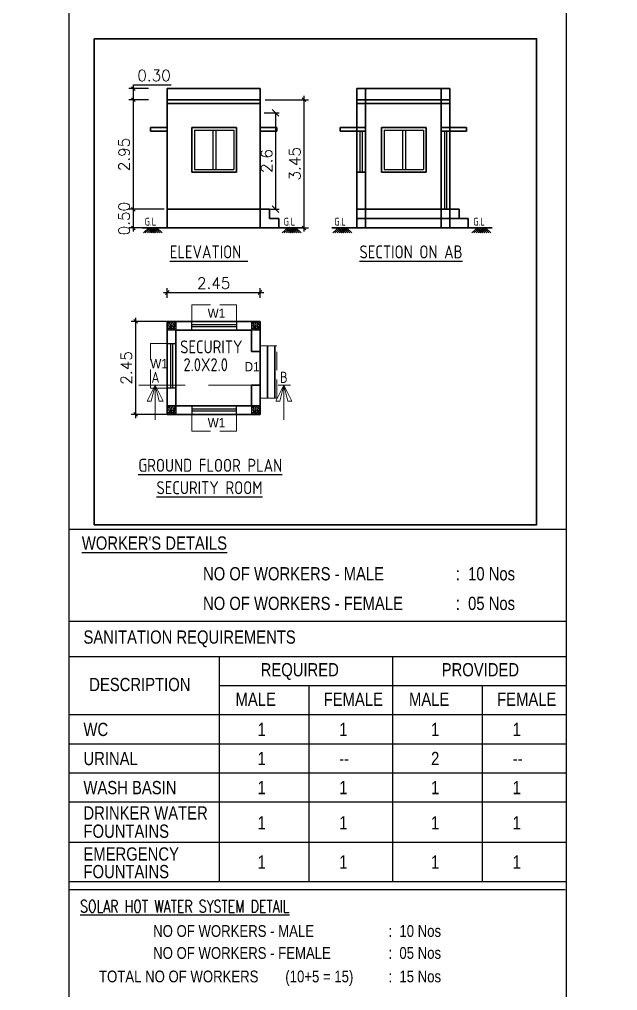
# Model space of a CAD drawing. Header units: metres. Extents: x -178271 to 51524, y -130823 to -18998.
# Drawn here: x -177553.14 to -177537.04, y -113979.71 to -113953.57 of the extents above; entities that cross this region are included whole.
import ezdxf

# ---------------------------------------------------------------- set-up
doc = ezdxf.new("R2010")
doc.units = ezdxf.units.M
doc.header["$MEASUREMENT"] = 0
doc.linetypes.add('HIDDEN', pattern=[0.375, 0.25, -0.125])
for name, color, linetype in [('concrete beam', 219, 'Continuous'), ('dim', 8, 'Continuous'), ('GUARD_ROOM', 2, 'Continuous'), ('LINE', 2, 'Continuous'), ('STEX', 1, 'Continuous'), ('Text', 4, 'Continuous'), ('txt', 2, 'Continuous'), ('WIN', 5, 'Continuous')]:
    doc.layers.add(name, color=color, linetype=linetype)
doc.layers.add('DOOR', color=252, linetype='Continuous', lineweight=15)
doc.layers.add('WALL', color=1, linetype='Continuous', lineweight=30)
doc.styles.add('1', font='arial.ttf')
doc.styles.add('2', font='isocp.shx', dxfattribs={"width": 0.75})
doc.styles.add('ROMANS', font='romans')
doc.styles.add('ROMANT', font='romant.shx')
doc.styles.add('RS', font='romans.shx')
doc.styles.add('style2', font='arial.ttf')
doc.dimstyles.new('my1', dxfattribs={"dimtxt": 0.3, "dimasz": 0.1, "dimexe": 0.12, "dimexo": 0.5, "dimgap": 0.1, "dimtad": 1, "dimtoh": 1, "dimzin": 3, "dimdsep": 46, "dimtxsty": 'RS', "dimblk": 'OBLIQUE', "dimcen": 0.09, "dimdle": 0.1, "dimclrd": 8, "dimclre": 8, "dimclrt": 4, "dimadec": 0, "dimazin": 0, "dimtfac": 1, "dimtofl": 0, "dimtmove": 0, "dimatfit": 3, "dimldrblk": 'OBLIQUE', "dimfxl": 0, "dimtolj": 1, "dimtzin": 0, "dimarcsym": 0})
doc.dimstyles.get("Standard").update_dxf_attribs({"dimtxt": 0.3, "dimasz": 0.18, "dimexe": 0.1, "dimexo": 0.22, "dimgap": 0.09, "dimtad": 1, "dimtoh": 1, "dimdec": 1, "dimzin": 0, "dimdsep": 46, "dimtxsty": 'ROMANS', "dimblk": 'OBLIQUE', "dimcen": 0.09, "dimclrd": 8, "dimclre": 8, "dimclrt": 6, "dimadec": 0, "dimazin": 0, "dimtfac": 1, "dimtdec": 1, "dimtofl": 0, "dimtmove": 0, "dimatfit": 3, "dimfxl": 0, "dimtolj": 1, "dimtzin": 0, "dimarcsym": 0})
pattern_1 = [(40, (-174923.953074, -115517.0636), (-0.0062752135, 0.0717260183), [0.0075, -0.0825]), (95, (-174923.95307, -115517.0636), (0.0752192134, -0.0138751334), [0.006, -0.066]), (349.5486, (-174923.9536, -115517.057624), (0.0689439542, 0.0578509382), [0.006374019, -0.0701142112]), (43.8158, (-174923.93307, -115517.0636), (-0.0165519014, 0.1067241049), [0.01125, -0.12375]), (353.3644, (-174923.93445, -115517.05471), (0.097411787, 0.0934662706), [0.0095610288, -0.1051713]), (98.8158, (-174923.93307, -115517.0636), (0.09741186, 0.0934661945), [0.009, -0.099]), (69, (-174923.938074, -115517.0536), (-0.0402618891, 0.0596907052), [0.0075, -0.0825]), (124, (-174923.93807, -115517.0536), (0.0725150045, 0.0243315332), [0.006, -0.066]), (18.5486, (-174923.94143, -115517.04863), (0.0322530497, 0.0840222629), [0.006374019, -0.0701142112]), (52.5, (-174923.953074, -115517.0636), (0.03328938538, 0.00121598553), [0, -0.0652, 0, -0.067, 0, -0.06625]), (82.5, (-174923.953074, -115517.0636), (0.0394411712, 0.02630695374), [0, -0.0382, 0, -0.0637, 0, -0.02525]), (122.5, (-174923.953074, -115517.0859), (-0.00225548717, 0.05338224362), [0, -0.025, 0, -0.078, 0, -0.1035]), (132.5, (-174923.953074, -115517.0959), (0.0100104982, 0.0583186169), [0, -0.0325, 0, -0.0518, 0, -0.0735])]
pattern_2 = [(40, (-174923.953074, -115519.3336), (-0.0062752135, 0.0717260183), [0.0075, -0.0825]), (95, (-174923.95307, -115519.3336), (0.0752192134, -0.0138751334), [0.006, -0.066]), (349.5486, (-174923.9536, -115519.327624), (0.0689439542, 0.0578509382), [0.006374019, -0.0701142112]), (43.8158, (-174923.93307, -115519.3336), (-0.0165519014, 0.1067241049), [0.01125, -0.12375]), (353.3644, (-174923.93445, -115519.32471), (0.097411787, 0.0934662706), [0.0095610288, -0.1051713]), (98.8158, (-174923.93307, -115519.3336), (0.09741186, 0.0934661945), [0.009, -0.099]), (69, (-174923.938074, -115519.3236), (-0.0402618891, 0.0596907052), [0.0075, -0.0825]), (124, (-174923.93807, -115519.3236), (0.0725150045, 0.0243315332), [0.006, -0.066]), (18.5486, (-174923.94143, -115519.31863), (0.0322530497, 0.0840222629), [0.006374019, -0.0701142112]), (52.5, (-174923.953074, -115519.3336), (0.03328938538, 0.00121598553), [0, -0.0652, 0, -0.067, 0, -0.06625]), (82.5, (-174923.953074, -115519.3336), (0.0394411712, 0.02630695374), [0, -0.0382, 0, -0.0637, 0, -0.02525]), (122.5, (-174923.953074, -115519.3559), (-0.00225548717, 0.05338224362), [0, -0.025, 0, -0.078, 0, -0.1035]), (132.5, (-174923.953074, -115519.3659), (0.0100104982, 0.0583186169), [0, -0.0325, 0, -0.0518, 0, -0.0735])]
pattern_3 = [(40, (-174921.683074, -115519.3336), (-0.0062752135, 0.0717260183), [0.0075, -0.0825]), (95, (-174921.68307, -115519.3336), (0.0752192134, -0.0138751334), [0.006, -0.066]), (349.5486, (-174921.6836, -115519.327624), (0.0689439542, 0.0578509382), [0.006374019, -0.0701142112]), (43.8158, (-174921.66307, -115519.3336), (-0.0165519014, 0.1067241049), [0.01125, -0.12375]), (353.3644, (-174921.66445, -115519.32471), (0.097411787, 0.0934662706), [0.0095610288, -0.1051713]), (98.8158, (-174921.66307, -115519.3336), (0.09741186, 0.0934661945), [0.009, -0.099]), (69, (-174921.668074, -115519.3236), (-0.0402618891, 0.0596907052), [0.0075, -0.0825]), (124, (-174921.66807, -115519.3236), (0.0725150045, 0.0243315332), [0.006, -0.066]), (18.5486, (-174921.67143, -115519.31863), (0.0322530497, 0.0840222629), [0.006374019, -0.0701142112]), (52.5, (-174921.683074, -115519.3336), (0.03328938538, 0.00121598553), [0, -0.0652, 0, -0.067, 0, -0.06625]), (82.5, (-174921.683074, -115519.3336), (0.0394411712, 0.02630695374), [0, -0.0382, 0, -0.0637, 0, -0.02525]), (122.5, (-174921.683074, -115519.3559), (-0.00225548717, 0.05338224362), [0, -0.025, 0, -0.078, 0, -0.1035]), (132.5, (-174921.683074, -115519.3659), (0.0100104982, 0.0583186169), [0, -0.0325, 0, -0.0518, 0, -0.0735])]
pattern_4 = [(40, (-174921.683074, -115517.0636), (-0.0062752135, 0.0717260183), [0.0075, -0.0825]), (95, (-174921.68307, -115517.0636), (0.0752192134, -0.0138751334), [0.006, -0.066]), (349.5486, (-174921.6836, -115517.057624), (0.0689439542, 0.0578509382), [0.006374019, -0.0701142112]), (43.8158, (-174921.66307, -115517.0636), (-0.0165519014, 0.1067241049), [0.01125, -0.12375]), (353.3644, (-174921.66445, -115517.05471), (0.097411787, 0.0934662706), [0.0095610288, -0.1051713]), (98.8158, (-174921.66307, -115517.0636), (0.09741186, 0.0934661945), [0.009, -0.099]), (69, (-174921.668074, -115517.0536), (-0.0402618891, 0.0596907052), [0.0075, -0.0825]), (124, (-174921.66807, -115517.0536), (0.0725150045, 0.0243315332), [0.006, -0.066]), (18.5486, (-174921.67143, -115517.04863), (0.0322530497, 0.0840222629), [0.006374019, -0.0701142112]), (52.5, (-174921.683074, -115517.0636), (0.03328938538, 0.00121598553), [0, -0.0652, 0, -0.067, 0, -0.06625]), (82.5, (-174921.683074, -115517.0636), (0.0394411712, 0.02630695374), [0, -0.0382, 0, -0.0637, 0, -0.02525]), (122.5, (-174921.683074, -115517.0859), (-0.00225548717, 0.05338224362), [0, -0.025, 0, -0.078, 0, -0.1035]), (132.5, (-174921.683074, -115517.0959), (0.0100104982, 0.0583186169), [0, -0.0325, 0, -0.0518, 0, -0.0735])]

# ---------------------------------------------------------------- blocks, each defined once
blk = doc.blocks.new('_Oblique')
at = {"color": 0, "linetype": 'ByBlock', "lineweight": -2}
blk.add_line((-0.5, -0.5), (0.5, 0.5), dxfattribs=at)
blk = doc.blocks.new('*D241')
at = {"layer": 'Defpoints', "color": 0}
for p in [(-177546.775, -113956.083), (-177546.775, -113958.683), (-177546.244, -113958.683)]:
    blk.add_point(p, dxfattribs=at)
at = {"layer": 'GUARD_ROOM', "color": 8, "lineweight": -2}
for p, q in [((-177546.555, -113956.083), (-177546.144, -113956.083)), ((-177546.244, -113956.083), (-177546.244, -113958.683)), ((-177546.555, -113958.683), (-177546.144, -113958.683))]:
    blk.add_line(p, q, dxfattribs=at)
at = {"layer": 'GUARD_ROOM', "color": 8, "lineweight": -2, "xscale": 0.18, "yscale": 0.18, "zscale": 0.18}
for p, rotation in [((-177546.244, -113956.083), 90), ((-177546.244, -113958.683), 270)]:
    blk.add_blockref('_Oblique', p, dxfattribs=dict(at, rotation=rotation))
at = {"layer": 'GUARD_ROOM', "color": 6, "insert": (-177546.484, -113957.383), "char_height": 0.3, "attachment_point": 5, "rotation": 90, "style": 'ROMANS'}
blk.add_mtext('\\A1;2.6', dxfattribs=at)
blk = doc.blocks.new('*D244')
at = {"layer": 'Defpoints', "color": 0, "linetype": 'Continuous'}
for p in [(-177546.66, -113960.922), (-177549.16, -113961.569), (-177546.66, -113961.569)]:
    blk.add_point(p, dxfattribs=at)
at = {"layer": 'dim', "color": 8, "linetype": 'Continuous', "lineweight": -2}
for p, q in [((-177549.26, -113960.922), (-177546.56, -113960.922)), ((-177549.16, -113961.069), (-177549.16, -113960.802)), ((-177546.66, -113961.069), (-177546.66, -113960.802))]:
    blk.add_line(p, q, dxfattribs=at)
at = {"layer": 'dim', "color": 8, "linetype": 'Continuous', "lineweight": -2, "xscale": 0.1, "yscale": 0.1, "zscale": 0.1, "rotation": 180}
blk.add_blockref('_Oblique', (-177549.16, -113960.922), dxfattribs=at)
at = {"layer": 'dim', "color": 8, "linetype": 'Continuous', "lineweight": -2, "xscale": 0.1, "yscale": 0.1, "zscale": 0.1}
blk.add_blockref('_Oblique', (-177546.66, -113960.922), dxfattribs=at)
at = {"layer": 'dim', "color": 4, "linetype": 'Continuous', "insert": (-177547.91, -113960.672), "char_height": 0.3, "attachment_point": 5, "style": 'RS'}
blk.add_mtext('\\A1;2.45', dxfattribs=at)
blk = doc.blocks.new('*D245')
at = {"layer": 'Defpoints', "color": 0, "linetype": 'Continuous'}
for p in [(-177548.677, -113961.701), (-177550.009, -113964.201), (-177548.677, -113964.201)]:
    blk.add_point(p, dxfattribs=at)
at = {"layer": 'dim', "color": 8, "linetype": 'Continuous', "lineweight": -2}
for p, q in [((-177549.177, -113961.701), (-177550.129, -113961.701)), ((-177550.009, -113961.601), (-177550.009, -113964.301)), ((-177549.177, -113964.201), (-177550.129, -113964.201))]:
    blk.add_line(p, q, dxfattribs=at)
at = {"layer": 'dim', "color": 8, "linetype": 'Continuous', "lineweight": -2, "xscale": 0.1, "yscale": 0.1, "zscale": 0.1}
for p, rotation in [((-177550.009, -113961.701), 90), ((-177550.009, -113964.201), 270)]:
    blk.add_blockref('_Oblique', p, dxfattribs=dict(at, rotation=rotation))
at = {"layer": 'dim', "color": 4, "linetype": 'Continuous', "insert": (-177550.259, -113962.951), "char_height": 0.3, "attachment_point": 5, "rotation": 90, "style": 'RS'}
blk.add_mtext('\\A1;2.45', dxfattribs=at)
blk = doc.blocks.new('*D246')
at = {"layer": 'Defpoints', "color": 0, "linetype": 'Continuous'}
for p in [(-177550.071, -113958.683), (-177548.738, -113958.683), (-177548.738, -113959.183)]:
    blk.add_point(p, dxfattribs=at)
at = {"layer": 'dim', "color": 8, "linetype": 'Continuous', "lineweight": -2}
for p, q in [((-177549.238, -113958.683), (-177550.191, -113958.683)), ((-177550.071, -113959.283), (-177550.071, -113958.583)), ((-177549.238, -113959.183), (-177550.191, -113959.183))]:
    blk.add_line(p, q, dxfattribs=at)
at = {"layer": 'dim', "color": 8, "linetype": 'Continuous', "lineweight": -2, "xscale": 0.1, "yscale": 0.1, "zscale": 0.1}
for p, rotation in [((-177550.071, -113958.683), 90), ((-177550.071, -113959.183), 270)]:
    blk.add_blockref('_Oblique', p, dxfattribs=dict(at, rotation=rotation))
at = {"layer": 'dim', "color": 4, "linetype": 'Continuous', "insert": (-177550.321, -113958.933), "char_height": 0.3, "attachment_point": 5, "rotation": 90, "style": 'RS'}
blk.add_mtext('\\A1;0.50', dxfattribs=at)
blk = doc.blocks.new('*D287')
at = {"layer": 'Defpoints', "color": 0, "linetype": 'Continuous'}
for p in [(-177550.071, -113955.733), (-177549.16, -113955.733), (-177549.16, -113958.683)]:
    blk.add_point(p, dxfattribs=at)
at = {"layer": 'dim', "color": 8, "linetype": 'Continuous', "lineweight": -2}
for p, q in [((-177549.66, -113955.733), (-177550.191, -113955.733)), ((-177550.071, -113958.783), (-177550.071, -113955.633)), ((-177549.66, -113958.683), (-177550.191, -113958.683))]:
    blk.add_line(p, q, dxfattribs=at)
at = {"layer": 'dim', "color": 8, "linetype": 'Continuous', "lineweight": -2, "xscale": 0.1, "yscale": 0.1, "zscale": 0.1}
for p, rotation in [((-177550.071, -113955.733), 90), ((-177550.071, -113958.683), 270)]:
    blk.add_blockref('_Oblique', p, dxfattribs=dict(at, rotation=rotation))
at = {"layer": 'dim', "color": 4, "linetype": 'Continuous', "insert": (-177550.321, -113957.208), "char_height": 0.3, "attachment_point": 5, "rotation": 90, "style": 'RS'}
blk.add_mtext('\\A1;2.95', dxfattribs=at)
blk = doc.blocks.new('*D288')
at = {"layer": 'Defpoints', "color": 0, "linetype": 'Continuous'}
for p in [(-177550.071, -113955.433), (-177549.16, -113955.433), (-177549.16, -113955.733)]:
    blk.add_point(p, dxfattribs=at)
at = {"layer": 'dim', "color": 8, "linetype": 'Continuous', "lineweight": -2}
for p, q in [((-177549.66, -113955.433), (-177550.191, -113955.433)), ((-177550.071, -113955.433), (-177550.071, -113955.333)), ((-177550.071, -113955.333), (-177549.057, -113955.333)), ((-177550.071, -113955.833), (-177550.071, -113955.433)), ((-177549.66, -113955.733), (-177550.191, -113955.733))]:
    blk.add_line(p, q, dxfattribs=at)
at = {"layer": 'dim', "color": 8, "linetype": 'Continuous', "lineweight": -2, "xscale": 0.1, "yscale": 0.1, "zscale": 0.1}
for p, rotation in [((-177550.071, -113955.433), 90), ((-177550.071, -113955.733), 270)]:
    blk.add_blockref('_Oblique', p, dxfattribs=dict(at, rotation=rotation))
at = {"layer": 'dim', "color": 4, "linetype": 'Continuous', "insert": (-177549.514, -113955.083), "char_height": 0.3, "attachment_point": 5, "style": 'RS'}
blk.add_mtext('\\A1;0.30', dxfattribs=at)
blk = doc.blocks.new('*D247')
at = {"layer": 'Defpoints', "color": 0, "linetype": 'Continuous'}
for p in [(-177547.021, -113955.733), (-177545.475, -113955.733), (-177547.021, -113959.183)]:
    blk.add_point(p, dxfattribs=at)
at = {"layer": 'dim', "color": 8, "linetype": 'Continuous', "lineweight": -2}
for p, q in [((-177546.521, -113955.733), (-177545.355, -113955.733)), ((-177545.475, -113959.283), (-177545.475, -113955.633)), ((-177546.521, -113959.183), (-177545.355, -113959.183))]:
    blk.add_line(p, q, dxfattribs=at)
at = {"layer": 'dim', "color": 8, "linetype": 'Continuous', "lineweight": -2, "xscale": 0.1, "yscale": 0.1, "zscale": 0.1}
for p, rotation in [((-177545.475, -113955.733), 90), ((-177545.475, -113959.183), 270)]:
    blk.add_blockref('_Oblique', p, dxfattribs=dict(at, rotation=rotation))
at = {"layer": 'dim', "color": 4, "linetype": 'Continuous', "insert": (-177545.725, -113957.458), "char_height": 0.3, "attachment_point": 5, "rotation": 90, "style": 'RS'}
blk.add_mtext('\\A1;3.45', dxfattribs=at)

msp = doc.modelspace()

# ---------------------------------------------------------------- hatches: boundary and pattern name
at = {"layer": 'concrete beam'}
h = msp.add_hatch(dxfattribs=at)
h.set_pattern_fill('AR-CONC', color=256, scale=0.01, angle=-90, style=0)
h.set_pattern_definition(pattern_1)
h.paths.add_polyline_path([(-177548.93, -113961.701), (-177548.93, -113961.931), (-177549.16, -113961.931), (-177549.16, -113961.701)])
h = msp.add_hatch(dxfattribs=at)
h.set_pattern_fill('AR-CONC', color=256, scale=0.01, angle=-90, style=0)
h.set_pattern_definition(pattern_1)
h.paths.add_polyline_path([(-177548.93, -113961.701), (-177548.93, -113961.931), (-177549.16, -113961.931), (-177549.16, -113961.701)])
h = msp.add_hatch(dxfattribs=at)
h.set_pattern_fill('AR-CONC', color=256, scale=0.01, angle=-90, style=0)
h.set_pattern_definition(pattern_4)
h.paths.add_polyline_path([(-177546.66, -113961.701), (-177546.66, -113961.931), (-177546.89, -113961.931), (-177546.89, -113961.701)])
h = msp.add_hatch(dxfattribs=at)
h.set_pattern_fill('AR-CONC', color=256, scale=0.01, angle=-90, style=0)
h.set_pattern_definition(pattern_4)
h.paths.add_polyline_path([(-177546.66, -113961.701), (-177546.66, -113961.931), (-177546.89, -113961.931), (-177546.89, -113961.701)])
h = msp.add_hatch(dxfattribs=at)
h.set_pattern_fill('AR-CONC', color=256, scale=0.01, angle=-90, style=0)
h.set_pattern_definition(pattern_2)
h.paths.add_polyline_path([(-177548.93, -113963.971), (-177548.93, -113964.201), (-177549.16, -113964.201), (-177549.16, -113963.971)])
h = msp.add_hatch(dxfattribs=at)
h.set_pattern_fill('AR-CONC', color=256, scale=0.01, angle=-90, style=0)
h.set_pattern_definition(pattern_2)
h.paths.add_polyline_path([(-177548.93, -113963.971), (-177548.93, -113964.201), (-177549.16, -113964.201), (-177549.16, -113963.971)])
h = msp.add_hatch(dxfattribs=at)
h.set_pattern_fill('AR-CONC', color=256, scale=0.01, angle=-90, style=0)
h.set_pattern_definition(pattern_3)
h.paths.add_polyline_path([(-177546.66, -113963.971), (-177546.66, -113964.201), (-177546.89, -113964.201), (-177546.89, -113963.971)])
h = msp.add_hatch(dxfattribs=at)
h.set_pattern_fill('AR-CONC', color=256, scale=0.01, angle=-90, style=0)
h.set_pattern_definition(pattern_3)
h.paths.add_polyline_path([(-177546.66, -113963.971), (-177546.66, -113964.201), (-177546.89, -113964.201), (-177546.89, -113963.971)])

# ---------------------------------------------------------------- linework, layer by layer
msp.add_line((-177551.796, -114008.956), (-177551.796, -113933.905))
for p, q in [((-177548.93, -113961.701), (-177549.16, -113961.701)), ((-177549.16, -113961.701), (-177549.16, -113961.931)), ((-177548.93, -113961.701), (-177549.16, -113961.701)), ((-177549.16, -113961.701), (-177549.16, -113961.931)), ((-177548.93, -113961.701), (-177548.93, -113961.931)), ((-177548.93, -113961.701), (-177548.93, -113961.931)), ((-177546.66, -113961.701), (-177546.89, -113961.701)), ((-177546.89, -113961.701), (-177546.89, -113961.931)), ((-177546.66, -113961.701), (-177546.89, -113961.701)), ((-177546.89, -113961.701), (-177546.89, -113961.931)), ((-177546.66, -113961.701), (-177546.66, -113961.931)), ((-177546.66, -113961.701), (-177546.66, -113961.931)), ((-177548.93, -113961.931), (-177549.16, -113961.931)), ((-177548.93, -113961.931), (-177549.16, -113961.931)), ((-177546.66, -113961.931), (-177546.89, -113961.931)), ((-177546.66, -113961.931), (-177546.89, -113961.931)), ((-177548.93, -113963.971), (-177549.16, -113963.971)), ((-177549.16, -113963.971), (-177549.16, -113964.201)), ((-177548.93, -113963.971), (-177549.16, -113963.971)), ((-177549.16, -113963.971), (-177549.16, -113964.201)), ((-177548.93, -113963.971), (-177548.93, -113964.201)), ((-177548.93, -113963.971), (-177548.93, -113964.201)), ((-177546.66, -113963.971), (-177546.89, -113963.971)), ((-177546.89, -113963.971), (-177546.89, -113964.201)), ((-177546.66, -113963.971), (-177546.89, -113963.971)), ((-177546.89, -113963.971), (-177546.89, -113964.201)), ((-177546.66, -113963.971), (-177546.66, -113964.201)), ((-177546.66, -113963.971), (-177546.66, -113964.201)), ((-177548.93, -113964.201), (-177549.16, -113964.201)), ((-177548.93, -113964.201), (-177549.16, -113964.201)), ((-177546.66, -113964.201), (-177546.89, -113964.201)), ((-177546.66, -113964.201), (-177546.89, -113964.201))]:
    msp.add_line(p, q, dxfattribs=at)
at = {"layer": 'DOOR', "color": 5, "linetype": 'HIDDEN', "ltscale": 5}
msp.add_line((-177549.924, -113963.415), (-177545.846, -113963.415), dxfattribs=at)
at = {"layer": 'DOOR', "color": 5, "linetype": 'HIDDEN', "ltscale": 30}
for p, q in [((-177549.696, -113963.845), (-177549.48, -113963.415)), ((-177549.48, -113963.415), (-177549.588, -113963.845)), ((-177549.48, -113964.351), (-177549.48, -113963.415)), ((-177549.48, -113963.415), (-177549.48, -113963.845)), ((-177549.265, -113963.845), (-177549.48, -113963.415)), ((-177549.48, -113963.415), (-177549.373, -113963.845)), ((-177546.235, -113963.845), (-177546.02, -113963.415)), ((-177546.02, -113963.415), (-177546.127, -113963.845)), ((-177546.02, -113964.351), (-177546.02, -113963.415)), ((-177546.02, -113963.415), (-177546.02, -113963.845)), ((-177545.804, -113963.845), (-177546.02, -113963.415)), ((-177546.02, -113963.415), (-177545.912, -113963.845)), ((-177549.588, -113963.845), (-177549.696, -113963.845)), ((-177549.373, -113963.845), (-177549.265, -113963.845)), ((-177546.127, -113963.845), (-177546.235, -113963.845)), ((-177545.912, -113963.845), (-177545.804, -113963.845))]:
    msp.add_line(p, q, dxfattribs=at)
at = {"layer": 'DOOR', "linetype": 'HIDDEN', "ltscale": 2}
for points in [[(-177548.495, -113961.701), (-177548.495, -113961.251), (-177547.295, -113961.251), (-177547.295, -113961.701)], [(-177549.16, -113963.493), (-177549.61, -113963.493), (-177549.61, -113962.293), (-177549.16, -113962.293)], [(-177546.66, -113963.765), (-177546.21, -113963.765), (-177546.21, -113962.354), (-177546.66, -113962.354)], [(-177548.495, -113964.201), (-177548.495, -113964.651), (-177547.295, -113964.651), (-177547.295, -113964.201)]]:
    msp.add_lwpolyline(points, dxfattribs=at)
at = {"layer": 'LINE', "ltscale": 15}
msp.add_lwpolyline([(-177546.66, -113961.701), (-177549.16, -113961.701), (-177549.16, -113964.201), (-177546.66, -113964.201)], close=True, dxfattribs=at)
at = {"layer": 'STEX', "ltscale": 1500}
msp.add_line((-177538.425, -113933.905), (-177538.425, -114008.956), dxfattribs=at)
at = {"layer": 'txt'}
for p, q in [((-177551.796, -113967.293), (-177538.434, -113967.293)), ((-177551.796, -113969.766), (-177538.428, -113969.766)), ((-177551.796, -113970.715), (-177538.428, -113970.715)), ((-177547.763, -113970.715), (-177547.763, -113976.769)), ((-177543.096, -113970.715), (-177543.096, -113976.769)), ((-177547.763, -113971.498), (-177538.428, -113971.498)), ((-177545.348, -113971.498), (-177545.348, -113976.769)), ((-177543.096, -113971.498), (-177543.096, -113976.769)), ((-177540.681, -113971.498), (-177540.681, -113976.769)), ((-177551.796, -113972.28), (-177538.428, -113972.28)), ((-177551.796, -113973.062), (-177538.428, -113973.062)), ((-177551.796, -113973.844), (-177538.428, -113973.844)), ((-177551.796, -113974.627), (-177538.428, -113974.627)), ((-177551.796, -113975.715), (-177538.428, -113975.715)), ((-177551.796, -113976.769), (-177538.428, -113976.769)), ((-177551.796, -113976.99), (-177538.45, -113976.99))]:
    msp.add_line(p, q, dxfattribs=at)
at = {"layer": 'WALL'}
for p, q in [((-177549.16, -113959.183), (-177549.16, -113955.433)), ((-177549.16, -113955.433), (-177546.66, -113955.433)), ((-177546.66, -113959.183), (-177546.66, -113955.433)), ((-177544.057, -113959.183), (-177544.057, -113955.433)), ((-177544.057, -113955.433), (-177541.557, -113955.433)), ((-177543.827, -113959.183), (-177543.827, -113955.433)), ((-177541.787, -113959.183), (-177541.787, -113955.433)), ((-177541.557, -113959.183), (-177541.557, -113955.433)), ((-177549.16, -113955.733), (-177546.66, -113955.733)), ((-177544.057, -113955.733), (-177541.557, -113955.733)), ((-177549.16, -113955.833), (-177546.66, -113955.833)), ((-177544.057, -113955.833), (-177541.557, -113955.833)), ((-177549.61, -113956.583), (-177549.61, -113956.483)), ((-177549.61, -113956.483), (-177549.16, -113956.483)), ((-177549.16, -113956.583), (-177549.61, -113956.583)), ((-177548.495, -113956.483), (-177548.495, -113957.683)), ((-177548.495, -113956.483), (-177547.295, -113956.483)), ((-177547.295, -113956.483), (-177547.295, -113957.683)), ((-177546.21, -113956.483), (-177546.66, -113956.483)), ((-177546.66, -113956.583), (-177546.21, -113956.583)), ((-177546.21, -113956.583), (-177546.21, -113956.483)), ((-177544.507, -113956.583), (-177544.507, -113956.483)), ((-177544.507, -113956.483), (-177544.057, -113956.483)), ((-177544.057, -113956.583), (-177544.507, -113956.583)), ((-177544.057, -113956.483), (-177543.827, -113956.483)), ((-177544.057, -113956.583), (-177543.827, -113956.583)), ((-177543.392, -113956.483), (-177543.392, -113957.683)), ((-177543.392, -113956.483), (-177542.192, -113956.483)), ((-177542.192, -113956.483), (-177542.192, -113957.683)), ((-177541.787, -113956.483), (-177541.557, -113956.483)), ((-177541.787, -113956.583), (-177541.557, -113956.583)), ((-177541.107, -113956.483), (-177541.557, -113956.483)), ((-177541.557, -113956.583), (-177541.107, -113956.583)), ((-177541.107, -113956.583), (-177541.107, -113956.483)), ((-177548.495, -113957.683), (-177547.295, -113957.683)), ((-177548.495, -113957.683), (-177547.295, -113957.683)), ((-177543.827, -113957.683), (-177544.057, -113957.683)), ((-177543.392, -113957.683), (-177542.192, -113957.683)), ((-177543.392, -113957.683), (-177542.192, -113957.683)), ((-177549.16, -113958.683), (-177546.41, -113958.683)), ((-177546.41, -113958.933), (-177546.41, -113958.683)), ((-177544.057, -113958.683), (-177541.307, -113958.683)), ((-177541.307, -113958.933), (-177541.307, -113958.683)), ((-177546.41, -113958.933), (-177546.16, -113958.933)), ((-177546.16, -113959.183), (-177546.16, -113958.933)), ((-177544.057, -113958.933), (-177541.307, -113958.933)), ((-177541.307, -113958.933), (-177541.057, -113958.933)), ((-177541.057, -113959.183), (-177541.057, -113958.933)), ((-177549.836, -113959.183), (-177545.518, -113959.183)), ((-177549.656, -113959.183), (-177549.802, -113959.314)), ((-177549.603, -113959.183), (-177549.749, -113959.314)), ((-177549.705, -113959.183), (-177549.559, -113959.314)), ((-177549.547, -113959.183), (-177549.693, -113959.314)), ((-177549.652, -113959.183), (-177549.506, -113959.314)), ((-177549.492, -113959.183), (-177549.638, -113959.314)), ((-177549.601, -113959.183), (-177549.455, -113959.314)), ((-177549.441, -113959.183), (-177549.587, -113959.314)), ((-177549.547, -113959.183), (-177549.401, -113959.314)), ((-177549.389, -113959.183), (-177549.535, -113959.314)), ((-177549.491, -113959.183), (-177549.345, -113959.314)), ((-177549.438, -113959.183), (-177549.292, -113959.314)), ((-177545.916, -113959.183), (-177546.062, -113959.314)), ((-177545.863, -113959.183), (-177546.009, -113959.314)), ((-177545.966, -113959.183), (-177545.82, -113959.314)), ((-177545.807, -113959.183), (-177545.953, -113959.314)), ((-177545.913, -113959.183), (-177545.767, -113959.314)), ((-177545.753, -113959.183), (-177545.899, -113959.314)), ((-177545.862, -113959.183), (-177545.716, -113959.314)), ((-177545.702, -113959.183), (-177545.848, -113959.314)), ((-177545.807, -113959.183), (-177545.661, -113959.314)), ((-177545.649, -113959.183), (-177545.795, -113959.314)), ((-177545.752, -113959.183), (-177545.606, -113959.314)), ((-177545.698, -113959.183), (-177545.552, -113959.314)), ((-177544.733, -113959.183), (-177540.415, -113959.183)), ((-177544.553, -113959.183), (-177544.699, -113959.314)), ((-177544.499, -113959.183), (-177544.645, -113959.314)), ((-177544.602, -113959.183), (-177544.456, -113959.314)), ((-177544.444, -113959.183), (-177544.59, -113959.314)), ((-177544.549, -113959.183), (-177544.403, -113959.314)), ((-177544.389, -113959.183), (-177544.535, -113959.314)), ((-177544.498, -113959.183), (-177544.352, -113959.314)), ((-177544.338, -113959.183), (-177544.484, -113959.314)), ((-177544.444, -113959.183), (-177544.298, -113959.314)), ((-177544.285, -113959.183), (-177544.431, -113959.314)), ((-177544.388, -113959.183), (-177544.242, -113959.314)), ((-177544.335, -113959.183), (-177544.189, -113959.314)), ((-177540.813, -113959.183), (-177540.959, -113959.314)), ((-177540.76, -113959.183), (-177540.906, -113959.314)), ((-177540.862, -113959.183), (-177540.716, -113959.314)), ((-177540.704, -113959.183), (-177540.85, -113959.314)), ((-177540.81, -113959.183), (-177540.664, -113959.314)), ((-177540.65, -113959.183), (-177540.796, -113959.314)), ((-177540.759, -113959.183), (-177540.613, -113959.314)), ((-177540.599, -113959.183), (-177540.745, -113959.314)), ((-177540.704, -113959.183), (-177540.558, -113959.314)), ((-177540.546, -113959.183), (-177540.692, -113959.314)), ((-177540.648, -113959.183), (-177540.502, -113959.314)), ((-177540.595, -113959.183), (-177540.449, -113959.314)), ((-177546.66, -113961.701), (-177549.16, -113961.701)), ((-177549.16, -113961.701), (-177549.16, -113964.201)), ((-177546.66, -113962.511), (-177546.66, -113961.701)), ((-177546.66, -113961.701), (-177546.66, -113964.201)), ((-177546.89, -113962.511), (-177546.66, -113962.511)), ((-177546.46, -113962.354), (-177546.46, -113963.765)), ((-177546.26, -113962.354), (-177546.26, -113963.765)), ((-177546.89, -113963.411), (-177546.66, -113963.411)), ((-177546.66, -113964.201), (-177546.66, -113963.411)), ((-177546.66, -113964.201), (-177549.16, -113964.201)), ((-177549.16, -113964.201), (-177546.66, -113964.201))]:
    msp.add_line(p, q, dxfattribs=at)
msp.add_lwpolyline([(-177551.123, -113954.092), (-177539.218, -113954.092), (-177539.218, -113967.173), (-177551.123, -113967.173)], close=True, dxfattribs=at)
msp.add_lwpolyline([(-177546.89, -113962.511), (-177546.89, -113961.931), (-177548.93, -113961.931), (-177548.93, -113963.971), (-177546.89, -113963.971), (-177546.89, -113963.411)], dxfattribs=at)
at = {"layer": 'WIN'}
for p, q in [((-177548.421, -113956.557), (-177548.421, -113957.608)), ((-177548.421, -113956.557), (-177547.37, -113956.557)), ((-177547.928, -113956.557), (-177547.928, -113957.608)), ((-177547.854, -113956.557), (-177547.854, -113957.608)), ((-177547.37, -113956.557), (-177547.37, -113957.608)), ((-177543.972, -113956.583), (-177543.972, -113957.683)), ((-177543.913, -113956.583), (-177543.913, -113957.683)), ((-177543.318, -113956.557), (-177543.318, -113957.608)), ((-177543.318, -113956.557), (-177542.267, -113956.557)), ((-177542.825, -113956.557), (-177542.825, -113957.608)), ((-177542.751, -113956.557), (-177542.751, -113957.608)), ((-177542.267, -113956.557), (-177542.267, -113957.608)), ((-177541.702, -113956.583), (-177541.702, -113958.683)), ((-177541.643, -113956.583), (-177541.643, -113958.683)), ((-177548.421, -113957.608), (-177547.37, -113957.608)), ((-177543.318, -113957.608), (-177542.267, -113957.608)), ((-177548.495, -113961.931), (-177548.495, -113961.701)), ((-177547.295, -113961.79), (-177548.495, -113961.79)), ((-177547.295, -113961.701), (-177547.295, -113961.931)), ((-177547.295, -113961.841), (-177548.495, -113961.841)), ((-177549.16, -113962.293), (-177548.93, -113962.293)), ((-177549.07, -113962.293), (-177549.07, -113963.493)), ((-177549.019, -113962.293), (-177549.019, -113963.493)), ((-177548.93, -113963.493), (-177549.16, -113963.493)), ((-177548.495, -113963.971), (-177548.495, -113964.201)), ((-177547.295, -113964.06), (-177548.495, -113964.06)), ((-177547.295, -113964.111), (-177548.495, -113964.111)), ((-177547.295, -113964.201), (-177547.295, -113963.971))]:
    msp.add_line(p, q, dxfattribs=at)

# ---------------------------------------------------------------- texts
at = {"layer": 'Text', "width": 0.9}
for s, height, style, p in [('G.L', 0.2087, '2', (-177549.768, -113959.12)), ('G.L', 0.2087, '2', (-177546.028, -113959.12)), ('G.L', 0.2087, '2', (-177544.665, -113959.12)), ('G.L', 0.2087, '2', (-177540.925, -113959.12)), ('%%UELEVATION ', 0.35, '2', (-177549.088, -113960.004)), ('%%USECTION ON AB', 0.35, '2', (-177543.985, -113960.004)), ('W1', 0.25, '1', (-177548.071, -113961.603)), ('SECURITY', 0.35, '2', (-177548.811, -113962.56)), ('W1', 0.25, '1', (-177549.614, -113962.959)), ('2.0X2.0', 0.35, '2', (-177548.722, -113963.04)), ('D1', 0.25, '1', (-177547.076, -113963.043)), ('A', 0.3, '2', (-177549.585, -113963.353)), ('B', 0.3, '2', (-177546.125, -113963.353)), ('W1', 0.25, '1', (-177548.071, -113964.55)), ('%%UGROUND FLOOR PLAN', 0.35, '2', (-177549.937, -113965.747)), ('%%USECURITY ROOM', 0.35, '2', (-177549.448, -113966.349))]:
    msp.add_text(s, height=height, dxfattribs=dict(at, style=style)).set_placement(p)
at = {"layer": 'txt'}
for s, height, style, width, p in [("%%UWORKER'S DETAILS", 0.35657, 'style2', 0.8, (-177551.457, -113967.842, -0.714)), ('NO OF WORKERS - MALE', 0.35657, 'style2', 0.8, (-177548.196, -113968.668, -0.684)), (':  10 Nos', 0.3566, 'style2', 0.8, (-177541.395, -113968.668, -0.684)), ('NO OF WORKERS - FEMALE', 0.35657, 'style2', 0.8, (-177548.196, -113969.465, -0.684)), (':  05 Nos', 0.3566, 'style2', 0.8, (-177541.395, -113969.465, -0.684)), ('SANITATION REQUIREMENTS', 0.35657, 'style2', 0.8, (-177551.413, -113970.371, 0.982)), ('REQUIRED', 0.3566, 'style2', 0.8, (-177546.645, -113971.25)), ('PROVIDED', 0.3566, 'style2', 0.8, (-177541.773, -113971.25)), ('DESCRIPTION', 0.35657, 'style2', 0.8, (-177551.258, -113971.648)), ('MALE', 0.3566, 'style2', 0.8, (-177547.321, -113972.045)), ('FEMALE', 0.3566, 'style2', 0.8, (-177544.949, -113972.045)), ('MALE ', 0.3566, 'style2', 0.8, (-177542.653, -113972.045)), ('FEMALE', 0.3566, 'style2', 0.8, (-177540.281, -113972.045)), ('WC', 0.3566, 'style2', 0.8, (-177551.413, -113972.857, 0.982)), ('1', 0.357, 'style2', 0.8, (-177546.727, -113972.857, 0.982)), ('1', 0.357, 'style2', 0.8, (-177544.532, -113972.857, 0.982)), ('1', 0.357, 'style2', 0.8, (-177542.06, -113972.857, 0.982)), ('1', 0.357, 'style2', 0.8, (-177539.864, -113972.857, 0.982)), ('URINAL', 0.3566, 'style2', 0.8, (-177551.413, -113973.64, 0.982)), ('1', 0.357, 'style2', 0.8, (-177546.727, -113973.64, 0.982)), ('2', 0.357, 'style2', 0.8, (-177542.06, -113973.64, 0.982)), ('--', 0.3566, 'style2', 0.8, (-177544.532, -113973.64, 0.982)), ('--', 0.3566, 'style2', 0.8, (-177539.864, -113973.64, 0.982)), ('WASH BASIN', 0.3566, 'style2', 0.8, (-177551.413, -113974.422, 0.982)), ('1', 0.357, 'style2', 0.8, (-177546.727, -113974.422, 0.982)), ('1', 0.357, 'style2', 0.8, (-177544.532, -113974.422, 0.982)), ('1', 0.357, 'style2', 0.8, (-177542.06, -113974.422, 0.982)), ('1', 0.357, 'style2', 0.8, (-177539.864, -113974.422, 0.982)), ('DRINKER WATER ', 0.35657, 'style2', 0.8, (-177551.413, -113975.105, 0.982)), ('1', 0.357, 'style2', 0.8, (-177546.727, -113975.37, 0.982)), ('1', 0.357, 'style2', 0.8, (-177544.532, -113975.37, 0.982)), ('1', 0.357, 'style2', 0.8, (-177542.06, -113975.37, 0.982)), ('1', 0.357, 'style2', 0.8, (-177539.864, -113975.37, 0.982)), ('FOUNTAINS', 0.3566, 'style2', 0.8, (-177551.413, -113975.595, 0.982)), ('EMERGENCY ', 0.3566, 'style2', 0.8, (-177551.413, -113976.208, 0.982)), ('1', 0.357, 'style2', 0.8, (-177546.727, -113976.424, 0.982)), ('1', 0.357, 'style2', 0.8, (-177544.532, -113976.424, 0.982)), ('1', 0.357, 'style2', 0.8, (-177542.06, -113976.424, 0.982)), ('1', 0.357, 'style2', 0.8, (-177539.864, -113976.424, 0.982)), ('FOUNTAINS', 0.3566, 'style2', 0.8, (-177551.413, -113976.682, 0.982)), ('%%uSOLAR HOT WATER SYSTEM DETAIL', 0.32686, 'ROMANT', 0.75, (-177551.503, -113977.602, -0.756)), ('NO OF WORKERS - MALE', 0.31692, 'style2', 0.8, (-177549.538, -113978.261, -0.791)), (':  10 Nos', 0.3169, 'style2', 0.8, (-177543.207, -113978.261, -0.791)), ('NO OF WORKERS - FEMALE', 0.31692, 'style2', 0.8, (-177549.538, -113978.852, -0.791)), (':  05 Nos', 0.3169, 'style2', 0.8, (-177543.207, -113978.852, -0.791)), ('TOTAL NO OF WORKERS', 0.31692, 'style2', 0.8, (-177550.994, -113979.484, -0.791)), ('(10+5 = 15)', 0.31692, 'style2', 0.8, (-177545.982, -113979.484, -0.791)), (':  15 Nos', 0.3169, 'style2', 0.8, (-177543.207, -113979.484, -0.791))]:
    msp.add_text(s, height=height, dxfattribs=dict(at, style=style, width=width)).set_placement(p)

# ---------------------------------------------------------------- dimensions: what is measured, and where the dimension line sits
at = {"layer": 'dim', "linetype": 'Continuous'}
for base, p1, p2, picture, middle in [((-177550.071, -113955.433), (-177549.16, -113955.733), (-177549.16, -113955.433), '*D288', (-177549.514, -113955.083)), ((-177550.071, -113955.733), (-177549.16, -113958.683), (-177549.16, -113955.733), '*D287', (-177550.321, -113957.208)), ((-177545.475, -113955.733), (-177547.021, -113959.183), (-177547.021, -113955.733), '*D247', (-177545.725, -113957.458))]:
    dim = msp.add_linear_dim(base=base, p1=p1, p2=p2, angle=90, dimstyle='my1', override={"dimpost": '\\X'}, dxfattribs=at)
    dim.commit()
    dim.dimension.update_dxf_attribs({"geometry": picture, "text_midpoint": middle})
dim = msp.add_linear_dim(base=(-177550.071, -113958.683), p1=(-177548.738, -113959.183), p2=(-177548.738, -113958.683), angle=90, dimstyle='my1', override={"dimpost": '\\X'}, dxfattribs=at)
dim.commit()
dim.dimension.update_dxf_attribs({"geometry": '*D246', "text_midpoint": (-177550.071, -113958.933), "dimtype": 160})
dim = msp.add_linear_dim(base=(-177546.66, -113960.922), p1=(-177549.16, -113961.569), p2=(-177546.66, -113961.569), text='2.45', dimstyle='my1', override={"dimpost": '\\X'}, dxfattribs=at)
dim.commit()
dim.dimension.update_dxf_attribs({"geometry": '*D244', "text_midpoint": (-177547.91, -113960.672)})
dim = msp.add_linear_dim(base=(-177550.009, -113964.201), p1=(-177548.677, -113961.701), p2=(-177548.677, -113964.201), angle=90, text='2.45', dimstyle='my1', override={"dimpost": '\\X'}, dxfattribs=at)
dim.commit()
dim.dimension.update_dxf_attribs({"geometry": '*D245', "text_midpoint": (-177550.259, -113962.951)})
at = {"layer": 'GUARD_ROOM'}
dim = msp.add_linear_dim(base=(-177546.244, -113958.683), p1=(-177546.775, -113956.083), p2=(-177546.775, -113958.683), angle=90, dimstyle='Standard', dxfattribs=at)
dim.commit()
dim.dimension.update_dxf_attribs({"geometry": '*D241', "text_midpoint": (-177546.484, -113957.383)})

doc.saveas('drawing.dxf')
